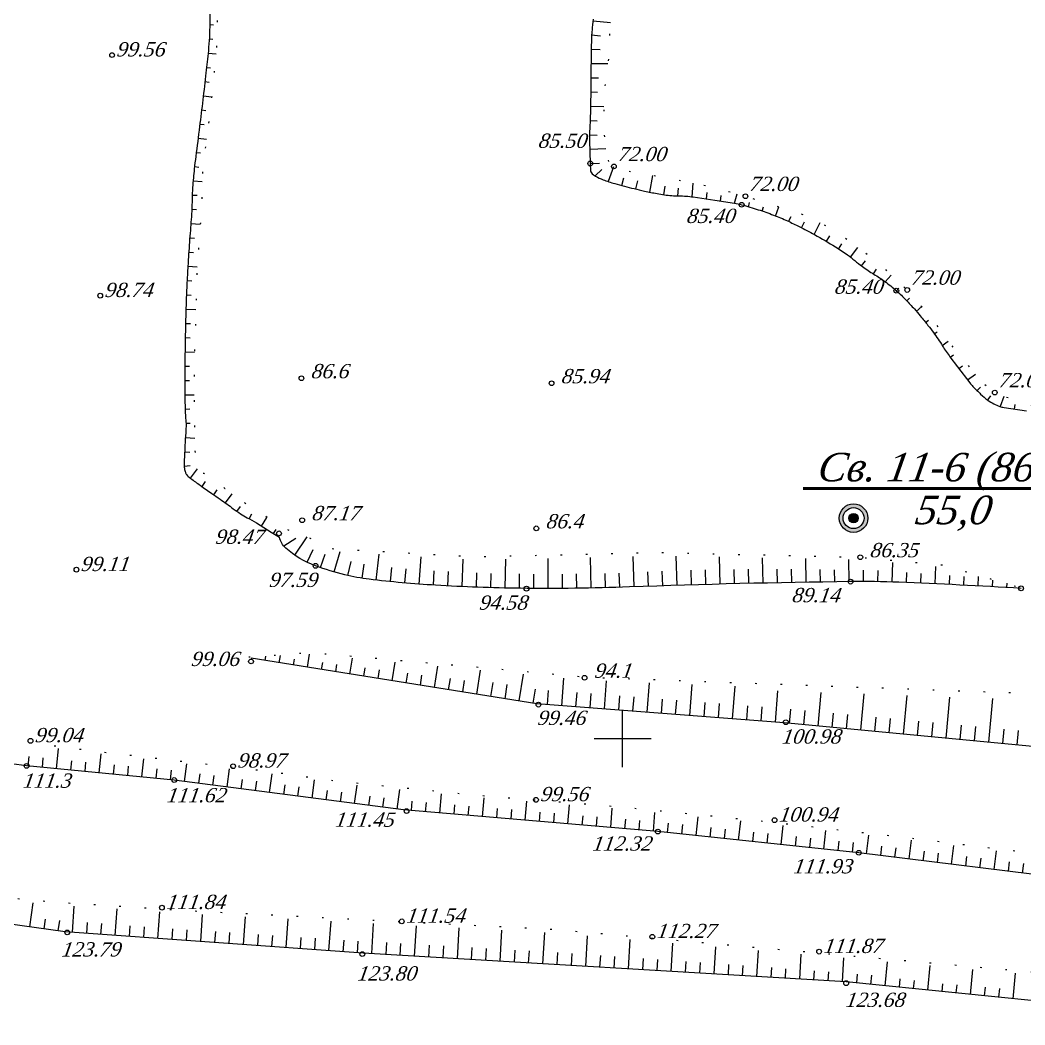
# Model space of a CAD drawing. Header units: millimetres. Extents: x 1400 to 4853, y -623 to 1865.
# Drawn here: x 2802.4 to 2865.7, y 1475.3 to 1538.6 of the extents above; entities that cross this region are included whole.
import ezdxf

# ---------------------------------------------------------------- set-up
doc = ezdxf.new("R2010")
doc.units = ezdxf.units.MM
doc.linetypes.add('ADOT1', pattern=[1.6, 0.1, -1.5])
for name, color, linetype in [('01_Горизонт_72', 7, 'Continuous'), ('01_Горизонт_86', 7, 'Continuous'), ('02_Горизонт_100', 7, 'Continuous'), ('02_Горизонт_112', 7, 'Continuous'), ('кресты', 7, 'Continuous'), ('Скважины', 7, 'Continuous'), ('Скважины_2011', 7, 'Continuous')]:
    doc.layers.add(name, color=color, linetype=linetype)
doc.styles.add('universw', font='timesi.ttf', dxfattribs={"oblique": 10})

# ---------------------------------------------------------------- blocks, each defined once
blk = doc.blocks.new('Свкажины')
at = {"layer": 'Скважины', "linetype": 'Continuous'}
h = blk.add_hatch(color=5, dxfattribs=at)
h.paths.add_polyline_path([(-3, 0, 1), (3, 0, 1)])
h.paths.add_polyline_path([(2.2, 0, -1), (-2.2, 0, -1)], flags=16)
at = {"layer": 'Скважины', "linetype": 'Continuous', "lineweight": 50}
h = blk.add_hatch(color=2, dxfattribs=at)
edge = h.paths.add_edge_path()
edge.add_arc((0, 0), 1, 0, 360)
at = {"layer": 'Скважины', "color": 0, "linetype": 'Continuous'}
for radius in [3, 2.2, 1]:
    blk.add_circle((0, 0), radius, dxfattribs=at)

msp = doc.modelspace()

# ---------------------------------------------------------------- linework, layer by layer
at = {"layer": '01_Горизонт_72', "linetype": 'Continuous'}
for p, q in [((2838.5031, 1538.5473), (2839.5971, 1538.4266)), ((2838.3668, 1535.8531), (2839.4243, 1535.8426)), ((2838.3374, 1533.1533), (2839.1794, 1533.1303)), ((2838.2933, 1530.4544), (2839.2912, 1530.4828)), ((2839.4592, 1528.4365), (2839.8117, 1529.3621)), ((2842.0666, 1527.7485), (2842.2644, 1528.7968)), ((2844.7453, 1527.4424), (2844.8103, 1528.3134)), ((2847.4149, 1527.0399), (2847.5745, 1527.6305)), ((2849.9843, 1526.222), (2850.2105, 1526.8093)), ((2852.4258, 1525.0762), (2852.8077, 1525.8278)), ((2854.7149, 1523.6471), (2855.1916, 1524.2563)), ((2856.9159, 1522.0866), (2857.2881, 1522.5118)), ((2858.8662, 1520.2261), (2859.2072, 1520.5316)), ((2860.5007, 1518.0801), (2860.8843, 1518.3437)), ((2862.1021, 1515.9072), (2862.5899, 1516.2785)), ((2864.1792, 1514.2492), (2864.4044, 1514.8876))]:
    msp.add_line(p, q, dxfattribs=at)
at = {"layer": '01_Горизонт_72', "color": 250, "linetype": 'Continuous'}
for p, q in [((2838.4043, 1537.6528), (2838.9634, 1537.5911)), ((2838.3853, 1536.753), (2838.9371, 1536.7413)), ((2838.3578, 1534.9532), (2838.8321, 1534.9485)), ((2838.3488, 1534.0532), (2838.7758, 1534.049)), ((2838.3128, 1532.2537), (2838.7506, 1532.2417)), ((2838.2882, 1531.354), (2838.7462, 1531.3415)), ((2838.3189, 1529.5547), (2838.9031, 1529.5713)), ((2838.6284, 1528.772), (2839.0591, 1529.1756)), ((2840.3168, 1528.1686), (2840.4341, 1528.6345)), ((2841.1896, 1527.9489), (2841.3147, 1528.4459)), ((2842.951, 1527.5816), (2843.0504, 1528.1082)), ((2843.8478, 1527.5094), (2843.8842, 1527.9975)), ((2845.6356, 1527.3118), (2845.6979, 1527.7207)), ((2846.5254, 1527.1764), (2846.5802, 1527.5366)), ((2848.2838, 1526.8051), (2848.3607, 1527.0899)), ((2849.1445, 1526.5455), (2849.248, 1526.8143)), ((2850.8212, 1525.8917), (2850.9806, 1526.2055)), ((2851.6235, 1525.484), (2851.818, 1525.8667)), ((2853.1944, 1524.6082), (2853.4249, 1524.9845)), ((2853.9619, 1524.1381), (2854.1771, 1524.4894)), ((2855.4237, 1523.0925), (2855.671, 1523.4086)), ((2856.1694, 1522.589), (2856.3673, 1522.886)), ((2857.5931, 1521.4938), (2857.7705, 1521.6965)), ((2858.2656, 1520.8963), (2858.4405, 1521.0531)), ((2859.4404, 1519.5336), (2859.6291, 1519.6814)), ((2859.991, 1518.8219), (2860.174, 1518.9477)), ((2861.0117, 1517.3393), (2861.2186, 1517.4968)), ((2861.5569, 1516.6232), (2861.7806, 1516.7936)), ((2862.7034, 1515.2391), (2862.9184, 1515.4447)), ((2863.3915, 1514.6636), (2863.5734, 1514.9102)), ((2865.0582, 1514.0703), (2865.1017, 1514.3532))]:
    msp.add_line(p, q, dxfattribs=at)
at = {"layer": '01_Горизонт_72', "color": 0, "linetype": 'ADOT1', "flags": 128}
msp.add_lwpolyline([(2855.3372, 1634.4462), (2853.7559, 1632.3065), (2851.9202, 1630.3409), (2850.6206, 1628.6883), (2849.5336, 1627.1767), (2848.4172, 1626.1281), (2847.1809, 1624.967), (2846.0729, 1623.9264), (2845.3636, 1623.0496), (2845.095, 1622.3594), (2844.9176, 1620.5396), (2844.8103, 1617.913), (2844.6779, 1613.4486), (2844.5658, 1609.8504), (2844.4949, 1607.8231), (2844.3114, 1606.1497), (2844.1548, 1604.7215), (2844.1577, 1602.5232), (2843.9993, 1600.0484), (2843.7782, 1596.4095), (2843.6523, 1594.3368), (2843.3703, 1589.3377), (2843.3277, 1587.8811), (2843.2773, 1586.1542), (2843.2687, 1585.1734), (2843.1291, 1584.0366), (2842.9914, 1581.8459), (2842.8013, 1580.0228), (2842.5627, 1577.8692), (2842.226, 1575.9102), (2842.1255, 1574.8991), (2841.9633, 1572.7313), (2841.7237, 1569.4003), (2841.6042, 1566.869), (2841.5577, 1565.8849), (2841.3413, 1563.1451), (2841.0968, 1559.3457), (2840.9164, 1555.0686), (2840.742, 1551.3151), (2840.2258, 1544.2709), (2839.7315, 1539.9038), (2839.5283, 1537.6703), (2839.4644, 1536.1479), (2839.3148, 1535.0081), (2839.2064, 1534.1815), (2839.1791, 1533.1182), (2839.1971, 1531.3987), (2839.3212, 1530.1908), (2839.5026, 1529.5322), (2840.1616, 1529.1695), (2842.8389, 1528.695), (2845.9296, 1528.0968), (2848.1217, 1527.4754), (2850.4626, 1526.7289), (2852.0799, 1526.2287), (2853.7601, 1525.3032), (2856.2173, 1523.5061), (2858.2963, 1521.5756), (2859.8081, 1519.8429), (2860.8113, 1518.4366), (2861.5495, 1517.4963), (2863.1122, 1515.6672), (2863.8152, 1515.1093), (2864.658, 1514.7922), (2866.1408, 1514.3169), (2867.3137, 1513.9839), (2869.5365, 1513.4401), (2871.7666, 1513.0316), (2873.7449, 1512.7003), (2875.4615, 1512.3159), (2877.1421, 1512.0268), (2878.6047, 1511.9334), (2879.9364, 1511.965), (2881.0167, 1512.3042), (2883.0385, 1513.2203), (2886.3709, 1514.9307), (2887.0431, 1515.1744), (2887.7347, 1515.2427), (2888.612, 1515.1501), (2889.4795, 1515.0083), (2892.5479, 1514.3888), (2894.322, 1514.1292), (2895.3654, 1514.0972), (2897.6709, 1515.685), (2900.6893, 1517.9633), (2902.1587, 1519.251), (2902.9389, 1519.9349), (2903.5103, 1520.2816), (2903.9857, 1520.2924), (2904.4233, 1520.179), (2904.6502, 1519.6877), (2904.9041, 1518.6781), (2905.389, 1517.0965), (2905.5165, 1516.7054)], dxfattribs=at)
at = {"layer": '01_Горизонт_72', "linetype": 'Continuous', "flags": 128}
msp.add_lwpolyline([(2838.5134, 1538.6411, 0.0043357), (2838.4303, 1537.9435, 0.010408), (2838.4043, 1537.652, 0.0118094), (2838.3921, 1537.3803, 0.0021523), (2838.3671, 1535.8881, 0.0013258), (2838.3536, 1534.5091, -0.001501), (2838.3412, 1533.291, -0.0106058), (2838.2886, 1531.7602, 0.0210098), (2838.2781, 1530.9868), (2838.3191, 1529.5456), (2838.3321, 1529.0882, 0.1831227), (2838.3883, 1528.9519, 0.0771811), (2838.6565, 1528.7421, 0.0365154), (2839.1247, 1528.5235, 0.0242963), (2839.8624, 1528.283, 0.0049934), (2841.0794, 1527.9636, 0.0092223), (2841.7431, 1527.8095, 0.005809), (2842.5338, 1527.6508, 0.0099589), (2842.9978, 1527.5728, 0.0366728), (2843.9168, 1527.5052, -0.0377737), (2844.8089, 1527.4377), (2846.1696, 1527.2306), (2847.4063, 1527.0423, -0.0282281), (2847.8617, 1526.9464, -0.0120215), (2848.9088, 1526.6362, -0.0138965), (2849.8706, 1526.2962, -0.0147665), (2850.756, 1525.9248, -0.0108721), (2851.4903, 1525.5715, -0.008147), (2852.4515, 1525.0632, -0.0117047), (2853.7753, 1524.2944, -0.0194873), (2854.5402, 1523.7838, -0.0172573), (2854.9844, 1523.4377, 0.0153907), (2855.4809, 1523.0477, 0.0238876), (2856.1942, 1522.573, -0.0244064), (2856.8919, 1522.1076, -0.0205019), (2857.6078, 1521.5311, -0.0219278), (2858.229, 1520.9372, -0.0083422), (2858.7441, 1520.3813, -0.0109644), (2859.1194, 1519.9436, -0.0056569), (2859.6024, 1519.3408, -0.0077246), (2859.9442, 1518.89, -0.0175817), (2860.5221, 1518.0419, 0.0219383), (2860.9912, 1517.3663), (2861.4712, 1516.7358), (2862.2495, 1515.7135, 0.0281616), (2862.4337, 1515.4979, 0.0115166), (2862.9241, 1515.0085, 0.0314377), (2863.3761, 1514.6289, 0.0427808), (2863.7462, 1514.4019, 0.0313969), (2864.1281, 1514.2396, 0.0466915), (2864.3992, 1514.1716), (2865.8218, 1513.9529)], format="xyb", dxfattribs=at)
at = {"layer": '01_Горизонт_72', "color": 7, "linetype": 'Continuous'}
for centre in [(2839.8117, 1529.3621), (2848.0993, 1527.4818), (2847.8617, 1526.9464), (2857.6078, 1521.5311), (2858.2963, 1521.5756), (2863.8152, 1515.1093)]:
    msp.add_circle(centre, 0.15, dxfattribs=at)
at = {"layer": '01_Горизонт_86', "color": 250, "linetype": 'Continuous'}
for p, q in [((2814.3359, 1538.2969), (2814.571, 1538.2953)), ((2814.3076, 1537.3974), (2814.5403, 1537.3843)), ((2814.1413, 1535.6053), (2814.3917, 1535.5775)), ((2814.0384, 1534.7112), (2814.2939, 1534.6814)), ((2813.8261, 1532.9238), (2814.0943, 1532.8914)), ((2813.7173, 1532.0304), (2813.9816, 1531.998)), ((2813.4923, 1530.2445), (2813.7524, 1530.2108)), ((2813.3804, 1529.3515), (2813.6454, 1529.3206)), ((2813.2371, 1527.5577), (2813.542, 1527.5474)), ((2813.2071, 1526.6582), (2813.5047, 1526.6424)), ((2813.0795, 1524.8628), (2813.378, 1524.8397)), ((2813.0152, 1523.9651), (2813.3113, 1523.9457)), ((2812.9094, 1522.1682), (2813.2052, 1522.1528)), ((2812.8679, 1521.2692), (2813.1774, 1521.2569)), ((2812.8139, 1519.47), (2813.1263, 1519.4626)), ((2812.795, 1518.5702), (2813.0995, 1518.5647)), ((2812.7715, 1516.7704), (2813.0678, 1516.7678)), ((2812.7665, 1515.8704), (2813.0614, 1515.8703)), ((2812.7853, 1514.0705), (2813.0782, 1514.0766)), ((2812.8434, 1513.1728), (2813.1135, 1513.1853)), ((2812.755, 1511.3755), (2813.0824, 1511.3597)), ((2812.7301, 1510.4762), (2813.0978, 1510.5037)), ((2813.8544, 1509.1838), (2814.0728, 1509.4958)), ((2814.5927, 1508.6691), (2814.8049, 1508.9735)), ((2816.0559, 1507.6209), (2816.2673, 1507.9206)), ((2816.8262, 1507.1579), (2816.9842, 1507.46)), ((2818.3627, 1506.2211), (2818.5184, 1506.47))]:
    msp.add_line(p, q, dxfattribs=at)
at = {"layer": '01_Горизонт_86', "linetype": 'Continuous'}
for p, q in [((2814.2354, 1536.5004), (2814.7398, 1536.4503)), ((2813.9331, 1533.8174), (2814.461, 1533.7547)), ((2813.6063, 1531.1373), (2814.1292, 1531.0714)), ((2813.2913, 1528.456), (2813.86, 1528.4102)), ((2813.1492, 1525.7601), (2813.7453, 1525.7172)), ((2812.96, 1523.0668), (2813.5444, 1523.0324)), ((2812.8377, 1520.3697), (2813.4676, 1520.3514)), ((2812.7812, 1517.6703), (2813.3783, 1517.6628)), ((2812.7712, 1514.9704), (2813.3583, 1514.9767)), ((2812.8048, 1512.2741), (2813.3973, 1512.2352)), ((2813.1255, 1509.7115), (2813.575, 1510.2977)), ((2815.3283, 1508.1506), (2815.7498, 1508.7373)), ((2817.5996, 1506.6981), (2817.9312, 1507.2286))]:
    msp.add_line(p, q, dxfattribs=at)
at = {"layer": '01_Горизонт_86', "color": 0, "linetype": 'Continuous'}
for p, q in [((2819.0014, 1505.4416), (2819.7722, 1505.9421)), ((2819.6949, 1504.8653), (2820.4814, 1506.0075)), ((2820.4763, 1504.4129), (2820.8651, 1505.2246)), ((2821.3165, 1504.0814), (2821.6082, 1504.9328)), ((2822.1781, 1503.8087), (2822.5537, 1505.1005)), ((2824.835, 1503.29), (2825.0199, 1504.9248)), ((2827.5345, 1503.0374), (2827.6627, 1504.7661)), ((2835.6624, 1502.7649), (2835.6627, 1504.6603)), ((2838.3737, 1502.7905), (2838.3368, 1504.7216)), ((2841.0839, 1502.868), (2841.0154, 1504.7881)), ((2843.7939, 1502.9584), (2843.7366, 1504.8044)), ((2846.5042, 1503.0361), (2846.4589, 1504.7528)), ((2849.2148, 1503.1013), (2849.1801, 1504.7)), ((2851.9257, 1503.1538), (2851.9003, 1504.6459)), ((2823.0517, 1503.5775), (2823.2569, 1504.4538)), ((2823.9385, 1503.4042), (2824.0783, 1504.2932)), ((2825.7337, 1503.1943), (2825.8234, 1504.0898)), ((2826.6336, 1503.11), (2826.7117, 1504.0066)), ((2830.2413, 1502.8812), (2830.3189, 1504.6163)), ((2832.9512, 1502.7921), (2832.9892, 1504.6044)), ((2854.6368, 1503.1936), (2854.6195, 1504.5906)), ((2857.3479, 1503.1682), (2857.3876, 1504.3968)), ((2860.057, 1503.0561), (2860.107, 1504.158)), ((2828.4362, 1502.9763), (2828.4913, 1503.8746)), ((2829.3386, 1502.9251), (2829.3859, 1503.8239)), ((2831.1443, 1502.8444), (2831.1774, 1503.7438)), ((2832.0477, 1502.8147), (2832.0737, 1503.7143)), ((2833.8549, 1502.7767), (2833.8666, 1503.6767)), ((2834.7586, 1502.7679), (2834.7645, 1503.6679)), ((2836.5662, 1502.7676), (2836.5606, 1503.6676)), ((2837.47, 1502.7762), (2837.4586, 1503.6761)), ((2839.2772, 1502.8107), (2839.2543, 1503.7104)), ((2840.1807, 1502.8366), (2840.152, 1503.7362)), ((2841.9872, 1502.8995), (2841.956, 1503.8122)), ((2842.8905, 1502.9296), (2842.8606, 1503.8486)), ((2844.6972, 1502.9857), (2844.6701, 1503.908)), ((2845.6007, 1503.0116), (2845.575, 1503.931)), ((2847.4077, 1503.0593), (2847.3852, 1503.9633)), ((2848.3112, 1503.081), (2848.2905, 1503.9727)), ((2850.1184, 1503.1202), (2850.1011, 1503.978)), ((2851.022, 1503.1377), (2851.0065, 1503.9739)), ((2852.8294, 1503.1684), (2852.8173, 1503.9521)), ((2853.7331, 1503.1817), (2853.7226, 1503.9345)), ((2855.5406, 1503.199), (2855.5418, 1503.9155)), ((2856.4444, 1503.1905), (2856.4563, 1503.892)), ((2858.251, 1503.1338), (2858.2769, 1503.7696)), ((2859.154, 1503.096), (2859.1806, 1503.7135)), ((2860.9598, 1503.0141), (2860.9872, 1503.588)), ((2861.8625, 1502.9699), (2861.89, 1503.5185)), ((2862.7651, 1502.9235), (2862.7966, 1503.5226)), ((2863.6676, 1502.875), (2863.6901, 1503.2834)), ((2864.57, 1502.8244), (2864.5855, 1503.094)), ((2817.8317, 1498.2195), (2817.8755, 1498.4947)), ((2818.721, 1498.078), (2818.7945, 1498.5406)), ((2819.6102, 1497.9366), (2819.6702, 1498.3136)), ((2820.4994, 1497.7951), (2820.6326, 1498.6323)), ((2823.1671, 1497.3708), (2823.3278, 1498.3814)), ((2821.3886, 1497.6537), (2821.4581, 1498.0902)), ((2822.2778, 1497.5122), (2822.352, 1497.9785)), ((2824.0563, 1497.2293), (2824.1399, 1497.755)), ((2825.8347, 1496.9464), (2826.0229, 1498.1289)), ((2828.5024, 1496.522), (2828.7179, 1497.8765)), ((2824.9455, 1497.0879), (2825.0339, 1497.6433)), ((2826.724, 1496.8049), (2826.8218, 1497.4198)), ((2827.6132, 1496.6635), (2827.7157, 1497.3081)), ((2829.3916, 1496.3806), (2829.5036, 1497.0847)), ((2831.1701, 1496.0977), (2831.4129, 1497.624)), ((2833.8377, 1495.6733), (2834.1056, 1497.3571)), ((2836.5203, 1495.3752), (2836.6542, 1497.1142)), ((2830.2809, 1496.2391), (2830.3976, 1496.9729)), ((2832.0593, 1495.9562), (2832.2007, 1496.845)), ((2832.9485, 1495.8148), (2833.0899, 1496.7036)), ((2834.727, 1495.5319), (2834.8684, 1496.4207)), ((2839.2135, 1495.1677), (2839.3495, 1496.9329)), ((2841.9068, 1494.9603), (2842.0503, 1496.8233)), ((2844.6, 1494.7528), (2844.751, 1496.7136)), ((2847.2932, 1494.5454), (2847.4518, 1496.604)), ((2835.6225, 1495.4443), (2835.6917, 1496.3417)), ((2837.418, 1495.306), (2837.4872, 1496.2034)), ((2838.3158, 1495.2369), (2838.3849, 1496.1342)), ((2840.1113, 1495.0986), (2840.1804, 1495.9959)), ((2841.009, 1495.0294), (2841.0781, 1495.9268)), ((2842.8045, 1494.8911), (2842.8736, 1495.7885)), ((2849.9865, 1494.3379), (2850.1388, 1496.3152)), ((2852.6765, 1494.0932), (2852.8772, 1496.2155)), ((2855.3657, 1493.8389), (2855.5811, 1496.1167)), ((2858.0549, 1493.5845), (2858.2851, 1496.0178)), ((2860.7441, 1493.3302), (2860.989, 1495.919)), ((2863.4333, 1493.0758), (2863.6929, 1495.8201)), ((2843.7022, 1494.822), (2843.7714, 1495.7193)), ((2845.4977, 1494.6837), (2845.5669, 1495.581)), ((2846.3955, 1494.6145), (2846.4646, 1495.5119)), ((2848.191, 1494.4762), (2848.2601, 1495.3736)), ((2849.0887, 1494.4071), (2849.1578, 1495.3044)), ((2850.8837, 1494.2628), (2850.9684, 1495.1588)), ((2851.7801, 1494.178), (2851.8648, 1495.074)), ((2853.5729, 1494.0085), (2853.6576, 1494.9045)), ((2854.4693, 1493.9237), (2854.554, 1494.8197)), ((2856.2621, 1493.7541), (2856.3469, 1494.6501)), ((2857.1585, 1493.6693), (2857.2433, 1494.5653)), ((2858.9513, 1493.4997), (2859.0361, 1494.3958)), ((2859.8477, 1493.415), (2859.9325, 1494.311)), ((2861.6405, 1493.2454), (2861.7253, 1494.1414)), ((2862.5369, 1493.1606), (2862.6217, 1494.0566)), ((2864.3297, 1492.991), (2864.4145, 1493.887)), ((2865.2261, 1492.9063), (2865.3109, 1493.8023))]:
    msp.add_line(p, q, dxfattribs=at)
at = {"layer": '01_Горизонт_86', "color": 0, "linetype": 'ADOT1', "flags": 128}
msp.add_lwpolyline([(2823.0195, 1569.431, -0.0405418), (2822.4762, 1568.3093, -0.0779418), (2822.0629, 1567.8061, -0.000526), (2821.2563, 1567.0892, 0.0008531), (2820.7593, 1566.6468, 0.0001806), (2819.0345, 1565.1055, 0.0004683), (2818.3703, 1564.5103, 0.0138322), (2817.9324, 1564.0948, 0.007218), (2817.1276, 1563.264, 0.0310117), (2816.6814, 1562.7267, 0.0707414), (2816.5368, 1562.4555, 0.0406738), (2816.4569, 1562.1638, 0.019114), (2816.3623, 1561.5281, 0.00819), (2816.1807, 1559.5841, -0.0071135), (2815.9765, 1557.3456, -0.0065241), (2815.7999, 1555.8596, 0.012431), (2815.7165, 1555.0786, 0.0389873), (2815.7131, 1554.1498, -0.0325283), (2815.7234, 1553.037, -0.0013715), (2815.6647, 1552.0352, -0.0017401), (2815.6135, 1551.2459, -0.0013555), (2815.4529, 1548.9852, -0.0086088), (2815.4205, 1548.6297), (2815.2377, 1546.9454), (2815.1404, 1546.0489, 0.0229906), (2815.105, 1545.4786, -0.0116356), (2815.0605, 1544.3508, -0.0003813), (2814.9801, 1543.0847, 0.0003793), (2814.8992, 1541.8121, 0.0003091), (2814.8533, 1541.0727, 0.0005145), (2814.8264, 1540.6286, 0.0244087), (2814.8173, 1539.7699, -0.0185433), (2814.8186, 1538.64), (2814.7805, 1537.5811), (2814.7403, 1536.4625, -0.0208875), (2814.7309, 1536.3408, 0.0035129), (2814.6495, 1535.6201, 0.002625), (2814.4407, 1533.5431, -0.0087135), (2814.3702, 1532.9182), (2814.0973, 1530.8276), (2813.9959, 1530.0503, 0.0085559), (2813.9133, 1529.3202, 0.0105691), (2813.8691, 1528.727, 0.0177414), (2813.861, 1528.2725, -0.0146319), (2813.8546, 1527.7215, -0.0037921), (2813.7963, 1526.5198, -0.004609), (2813.7318, 1525.532, -0.0015357), (2813.6659, 1524.6837, 0.0017328), (2813.6078, 1523.9319, 0.0013066), (2813.5533, 1523.1663, 0.0025781), (2813.5287, 1522.7781, 0.0120383), (2813.4934, 1521.7417, -0.0062025), (2813.4484, 1519.7298, -0.0014689), (2813.4091, 1518.6876, 0.0029224), (2813.3908, 1518.1637, 0.0028242), (2813.3745, 1517.4651, 0.0020084), (2813.3611, 1516.4825, 0.001511), (2813.3544, 1515.4701, 0.0044485), (2813.3562, 1515.1263), (2813.3943, 1512.4414), (2813.4128, 1511.1409, 0.0141314), (2813.4225, 1510.9131, 0.0109722), (2813.4497, 1510.6207, 0.0799719), (2813.5137, 1510.3928, 0.1084915), (2813.6199, 1510.2532, 0.045339), (2813.8945, 1510.0595, -0.0261451), (2814.3826, 1509.7427, -0.0031635), (2815.361, 1509.0228, 0.0054085), (2815.9352, 1508.6043, 0.0041621), (2817.0379, 1507.8323, 0.0145601), (2817.3613, 1507.6236), (2818.6479, 1506.845), (2819.4125, 1506.3824, 0.0532499), (2819.8483, 1506.1784, 0.0314528), (2820.6321, 1505.9628)], format="xyb", dxfattribs=at)
at = {"layer": '01_Горизонт_86', "linetype": 'Continuous', "flags": 128}
msp.add_lwpolyline([(2814.4232, 1540.6596, 0.0179144), (2814.3363, 1538.3785, -0.0236969), (2814.2506, 1536.6546, -0.0045115), (2814.1022, 1535.2603, -0.0018542), (2813.6979, 1531.8728, -0.0018025), (2813.4602, 1529.9972, 0.0042267), (2813.3626, 1529.1969, 0.0063702), (2813.3067, 1528.64, 0.0057772), (2813.26, 1528.0247, 0.0114017), (2813.231, 1527.3232, -0.0101994), (2813.2004, 1526.5389, -0.0054941), (2813.1032, 1525.1601, 0.0049984), (2812.9948, 1523.6447, 0.0012289), (2812.9292, 1522.532, 0.0020381), (2812.894, 1521.8608, 0.0044085), (2812.8458, 1520.6413, 0.0028284), (2812.7982, 1518.7396, 0.0016394), (2812.7817, 1517.7158, 0.0013106), (2812.7687, 1516.435, 0.0037518), (2812.7686, 1515.2542, 0.0035199), (2812.7869, 1513.9957, 0.0221531), (2812.829, 1513.356, -0.0351206), (2812.8452, 1512.9517, -0.010682), (2812.8258, 1512.5762, 0.0049946), (2812.7751, 1511.7737, 0.0020333), (2812.7439, 1511.1365, 0.0028405), (2812.726, 1510.6803, 0.0369371), (2812.7372, 1510.402, 0.0389993), (2812.7875, 1510.1429, 0.0585273), (2812.8566, 1509.9735, 0.0806358), (2812.9388, 1509.8687, 0.0246355), (2813.142, 1509.6989, 0.0088214), (2813.7397, 1509.2642, 0.0009576), (2814.4701, 1508.7544, -0.001331), (2814.9953, 1508.3873, -0.006385), (2815.8222, 1507.79, 0.0116303), (2816.2796, 1507.4669, 0.0326006), (2816.7038, 1507.2203, -0.0243095), (2817.2779, 1506.8991), (2818.2147, 1506.3136), (2818.7321, 1505.9902)], format="xyb", dxfattribs=at)
at = {"layer": '01_Горизонт_86', "color": 0, "linetype": 'ADOT1', "flags": 128}
for points in [[(2816.7969, 1498.4469), (2820.6582, 1498.7261), (2831.8102, 1497.7616), (2838.073, 1497.1762), (2870.3377, 1495.9968), (2887.8881, 1496.3221), (2898.3369, 1497.4245), (2903.0097, 1499.1106), (2911.6068, 1502.6263), (2916.7339, 1504.8312), (2929.6738, 1510.0345), (2944.9901, 1515.3522), (2952.4915, 1517.4266), (2957.8338, 1518.5767), (2961.9715, 1519.1598)], [(2820.6321, 1505.9628), (2821.8652, 1505.2851), (2831.1751, 1504.7614), (2842.5305, 1505.0386), (2855.2766, 1504.7299), (2860.5789, 1504.237), (2865.5421, 1502.7893)]]:
    msp.add_lwpolyline(points, dxfattribs=at)
at = {"layer": '01_Горизонт_86', "color": 0, "linetype": 'Continuous', "flags": 128}
msp.add_lwpolyline([(2961.8413, 1519.153), (2948.9739, 1514.3192), (2929.9506, 1507.3212), (2922.6207, 1504.5351), (2916.4126, 1502.3443), (2904.1912, 1495.9629), (2894.3413, 1492.8749), (2885.7496, 1491.9108), (2867.5352, 1492.6879), (2850.5411, 1494.2952), (2834.9531, 1495.4959), (2816.9425, 1498.3609)], dxfattribs=at)
at = {"layer": '01_Горизонт_86', "color": 0, "linetype": 'Continuous'}
msp.add_lwpolyline([(2865.4723, 1502.7717, 0.0050652), (2857.7588, 1503.1535, 0.0128873), (2854.7233, 1503.1947, 0.0059966), (2840.7834, 1502.8571, -0.0121828), (2833.9196, 1502.7759, -0.0117044), (2828.5682, 1502.9683, -0.0149245), (2824.3849, 1503.3424, -0.0317467), (2822.8622, 1503.6234, -0.0253222), (2821.0063, 1504.1907, -0.0950113), (2819.1348, 1505.3041, -0.1582449), (2818.7321, 1505.9902, -0.0135621)], format="xyb", dxfattribs=at)
at = {"layer": '01_Горизонт_86', "color": 7, "linetype": 'Continuous'}
for centre in [(2838.3191, 1529.5456), (2820.1183, 1516.0107), (2835.8833, 1515.6957), (2820.1633, 1507.0647), (2834.9203, 1506.5517), (2818.7023, 1506.2367), (2855.3383, 1504.7307), (2821.0063, 1504.1907), (2834.3023, 1502.7507), (2854.7233, 1503.1947), (2865.4723, 1502.7717), (2816.9413, 1498.1667), (2837.9623, 1497.1347), (2835.0553, 1495.4427), (2850.6463, 1494.3357)]:
    msp.add_circle(centre, 0.15, dxfattribs=at)
at = {"layer": '02_Горизонт_100', "color": 0, "linetype": 'Continuous'}
for p, q in [((2817.8317, 1498.2195), (2817.8755, 1498.4947)), ((2818.721, 1498.078), (2818.7945, 1498.5406)), ((2819.6102, 1497.9366), (2819.6702, 1498.3136)), ((2820.4994, 1497.7951), (2820.6326, 1498.6323)), ((2823.1671, 1497.3708), (2823.3278, 1498.3814)), ((2821.3886, 1497.6537), (2821.4581, 1498.0902)), ((2822.2778, 1497.5122), (2822.352, 1497.9785)), ((2824.0563, 1497.2293), (2824.1399, 1497.755)), ((2825.8347, 1496.9464), (2826.0229, 1498.1289)), ((2828.5024, 1496.522), (2828.7179, 1497.8765)), ((2824.9455, 1497.0879), (2825.0339, 1497.6433)), ((2826.724, 1496.8049), (2826.8218, 1497.4198)), ((2827.6132, 1496.6635), (2827.7157, 1497.3081)), ((2829.3916, 1496.3806), (2829.5036, 1497.0847)), ((2831.1701, 1496.0977), (2831.4129, 1497.624)), ((2833.8377, 1495.6733), (2834.1056, 1497.3571)), ((2836.5203, 1495.3752), (2836.6542, 1497.1142)), ((2830.2809, 1496.2391), (2830.3976, 1496.9729)), ((2832.0593, 1495.9562), (2832.2007, 1496.845)), ((2832.9485, 1495.8148), (2833.0899, 1496.7036)), ((2834.727, 1495.5319), (2834.8684, 1496.4207)), ((2839.2135, 1495.1677), (2839.3495, 1496.9329)), ((2841.9068, 1494.9603), (2842.0503, 1496.8233)), ((2844.6, 1494.7528), (2844.751, 1496.7136)), ((2847.2932, 1494.5454), (2847.4518, 1496.604)), ((2835.6225, 1495.4443), (2835.6917, 1496.3417)), ((2837.418, 1495.306), (2837.4872, 1496.2034)), ((2838.3158, 1495.2369), (2838.3849, 1496.1342)), ((2840.1113, 1495.0986), (2840.1804, 1495.9959)), ((2841.009, 1495.0294), (2841.0781, 1495.9268)), ((2842.8045, 1494.8911), (2842.8736, 1495.7885)), ((2849.9865, 1494.3379), (2850.1388, 1496.3152)), ((2852.6765, 1494.0932), (2852.8772, 1496.2155)), ((2855.3657, 1493.8389), (2855.5811, 1496.1167)), ((2858.0549, 1493.5845), (2858.2851, 1496.0178)), ((2860.7441, 1493.3302), (2860.989, 1495.919)), ((2863.4333, 1493.0758), (2863.6929, 1495.8201)), ((2843.7022, 1494.822), (2843.7714, 1495.7193)), ((2845.4977, 1494.6837), (2845.5669, 1495.581)), ((2846.3955, 1494.6145), (2846.4646, 1495.5119)), ((2848.191, 1494.4762), (2848.2601, 1495.3736)), ((2849.0887, 1494.4071), (2849.1578, 1495.3044)), ((2850.8837, 1494.2628), (2850.9684, 1495.1588)), ((2851.7801, 1494.178), (2851.8648, 1495.074)), ((2853.5729, 1494.0085), (2853.6576, 1494.9045)), ((2854.4693, 1493.9237), (2854.554, 1494.8197)), ((2856.2621, 1493.7541), (2856.3469, 1494.6501)), ((2857.1585, 1493.6693), (2857.2433, 1494.5653)), ((2858.9513, 1493.4997), (2859.0361, 1494.3958)), ((2859.8477, 1493.415), (2859.9325, 1494.311)), ((2861.6405, 1493.2454), (2861.7253, 1494.1414)), ((2862.5369, 1493.1606), (2862.6217, 1494.0566)), ((2864.3297, 1492.991), (2864.4145, 1493.887)), ((2865.2261, 1492.9063), (2865.3109, 1493.8023))]:
    msp.add_line(p, q, dxfattribs=at)
at = {"layer": '02_Горизонт_100', "linetype": 'Continuous'}
for p, q in [((2804.6901, 1491.3979), (2804.8118, 1492.6725)), ((2802.8972, 1491.569), (2802.9542, 1492.1663)), ((2803.7937, 1491.4835), (2803.8507, 1492.0807)), ((2807.3794, 1491.1412), (2807.4934, 1492.3352)), ((2810.0687, 1490.8845), (2810.178, 1492.0291)), ((2805.5865, 1491.3123), (2805.6435, 1491.9096)), ((2806.483, 1491.2268), (2806.54, 1491.824)), ((2808.2758, 1491.0556), (2808.3328, 1491.6529)), ((2809.1723, 1490.9701), (2809.2293, 1491.5673)), ((2810.9651, 1490.7989), (2811.0221, 1491.3962)), ((2812.7554, 1490.6049), (2812.9007, 1491.7163)), ((2815.4342, 1490.2548), (2815.5839, 1491.4008)), ((2811.8616, 1490.7134), (2811.9186, 1491.3106)), ((2813.6483, 1490.4882), (2813.7261, 1491.0832)), ((2814.5412, 1490.3715), (2814.619, 1490.9665)), ((2816.3271, 1490.1381), (2816.4048, 1490.7331)), ((2818.1129, 1489.9047), (2818.2663, 1491.0786)), ((2817.22, 1490.0214), (2817.2977, 1490.6164)), ((2819.0058, 1489.788), (2819.0836, 1490.383)), ((2819.8987, 1489.6713), (2819.9765, 1490.2663)), ((2820.7916, 1489.5546), (2820.9411, 1490.6983)), ((2823.4704, 1489.2045), (2823.6232, 1490.3733)), ((2826.1491, 1488.8544), (2826.3109, 1490.0922)), ((2821.6846, 1489.4379), (2821.7623, 1490.0329)), ((2822.5775, 1489.3212), (2822.6552, 1489.9162)), ((2824.3633, 1489.0878), (2824.4411, 1489.6828)), ((2825.2562, 1488.9711), (2825.334, 1489.5661)), ((2828.8391, 1488.6081), (2828.9426, 1489.8273)), ((2831.5309, 1488.3796), (2831.6318, 1489.5685)), ((2827.0445, 1488.7605), (2827.0953, 1489.3583)), ((2827.9418, 1488.6843), (2827.9925, 1489.2821)), ((2829.7363, 1488.5319), (2829.7871, 1489.1298)), ((2830.6336, 1488.4558), (2830.6844, 1489.0536)), ((2832.4282, 1488.3034), (2832.4789, 1488.9013)), ((2833.3255, 1488.2273), (2833.3762, 1488.8251)), ((2834.2228, 1488.1511), (2834.3244, 1489.3489)), ((2836.9146, 1487.9226), (2837.017, 1489.1293)), ((2839.6064, 1487.694), (2839.7096, 1488.9097)), ((2835.12, 1488.0749), (2835.1708, 1488.6728)), ((2836.0173, 1487.9987), (2836.0681, 1488.5966)), ((2837.8119, 1487.8464), (2837.8626, 1488.4442)), ((2838.7092, 1487.7702), (2838.7599, 1488.3681)), ((2840.5037, 1487.6179), (2840.5545, 1488.2157)), ((2842.2983, 1487.4655), (2842.3988, 1488.65)), ((2844.9855, 1487.188), (2845.111, 1488.379)), ((2841.401, 1487.5417), (2841.4518, 1488.1395)), ((2843.1944, 1487.3768), (2843.2573, 1487.9735)), ((2844.0899, 1487.2824), (2844.1528, 1487.8791)), ((2845.881, 1487.0936), (2845.9439, 1487.6903)), ((2846.7765, 1486.9992), (2846.8395, 1487.5959)), ((2847.6721, 1486.9048), (2847.7991, 1488.1098)), ((2850.3587, 1486.6215), (2850.4852, 1487.8207)), ((2848.5676, 1486.8103), (2848.6305, 1487.407)), ((2849.4632, 1486.7159), (2849.5261, 1487.3126)), ((2851.2543, 1486.5271), (2851.3172, 1487.1238)), ((2852.1498, 1486.4327), (2852.2127, 1487.0294)), ((2853.0454, 1486.3383), (2853.1698, 1487.5182)), ((2855.731, 1486.0462), (2855.8753, 1487.2123)), ((2853.9409, 1486.2439), (2854.0038, 1486.8406)), ((2854.8365, 1486.1494), (2854.8994, 1486.7461)), ((2856.6247, 1485.9355), (2856.6984, 1486.531)), ((2857.5184, 1485.8249), (2857.5921, 1486.4204)), ((2858.412, 1485.7143), (2858.5587, 1486.8987)), ((2861.0931, 1485.3824), (2861.2399, 1486.568)), ((2859.3057, 1485.6036), (2859.3794, 1486.1991)), ((2860.1994, 1485.493), (2860.2731, 1486.0885)), ((2861.9868, 1485.2717), (2862.0605, 1485.8672)), ((2862.8805, 1485.1611), (2862.9542, 1485.7566)), ((2863.7742, 1485.0505), (2863.9211, 1486.2374)), ((2864.6679, 1484.9398), (2864.7416, 1485.5353)), ((2865.5615, 1484.8292), (2865.6353, 1485.4247))]:
    msp.add_line(p, q, dxfattribs=at)
at = {"layer": '02_Горизонт_100', "linetype": 'Continuous', "flags": 128}
msp.add_lwpolyline([(2896.1353, 1485.2847), (2881.6483, 1484.8497), (2869.2253, 1484.3757), (2855.2423, 1486.1067), (2842.5793, 1487.4417), (2826.5408, 1488.8032), (2812.0993, 1490.6907), (2802.7963, 1491.5787), (2794.2586, 1492.7293), (2793.0913, 1493.3337), (2793.2893, 1509.3507), (2795.6443, 1528.4487), (2796.8653, 1545.1497), (2798.8303, 1556.6307), (2802.4513, 1567.0917), (2803.8403, 1582.0917), (2804.8003, 1596.4827), (2805.5263, 1612.6407), (2807.0023, 1623.8247)], dxfattribs=at)
at = {"layer": '02_Горизонт_100', "color": 0, "linetype": 'ADOT1', "flags": 128}
for points in [[(2808.7386, 1623.7452), (2808.293, 1622.5577), (2807.0055, 1612.6618), (2806.3612, 1599.2719), (2804.8778, 1578.9242), (2804.3249, 1572.7851), (2803.8487, 1566.9836), (2803.2036, 1565.0191), (2800.6079, 1557.4987), (2798.329, 1545.0337), (2797.2782, 1534.0392), (2794.6884, 1510.0731), (2794.4432, 1501.0086), (2794.3819, 1494.4551), (2795.9385, 1494.0706), (2802.4902, 1493.1172), (2807.388, 1492.4816), (2818.004, 1491.2491), (2822.1386, 1490.6559), (2831.0968, 1489.7449), (2839.9701, 1489.0246), (2848.9071, 1488.1347), (2857.8653, 1487.1178), (2866.8023, 1486.0161), (2869.336, 1485.7195), (2875.7393, 1485.9737), (2884.5914, 1486.2915), (2896.5876, 1485.329)], [(2816.7969, 1498.4469), (2820.6582, 1498.7261), (2831.8102, 1497.7616), (2838.073, 1497.1762), (2870.3377, 1495.9968), (2887.8881, 1496.3221), (2898.3369, 1497.4245), (2903.0097, 1499.1106), (2911.6068, 1502.6263), (2916.7339, 1504.8312), (2929.6738, 1510.0345), (2944.9901, 1515.3522), (2952.4915, 1517.4266), (2957.8338, 1518.5767), (2961.9715, 1519.1598)]]:
    msp.add_lwpolyline(points, dxfattribs=at)
at = {"layer": '02_Горизонт_100', "color": 0, "linetype": 'Continuous', "flags": 128}
msp.add_lwpolyline([(2961.8413, 1519.153), (2948.9739, 1514.3192), (2929.9506, 1507.3212), (2922.6207, 1504.5351), (2916.4126, 1502.3443), (2904.1912, 1495.9629), (2894.3413, 1492.8749), (2885.7496, 1491.9108), (2867.5352, 1492.6879), (2850.5411, 1494.2952), (2834.9531, 1495.4959), (2816.9425, 1498.3609)], dxfattribs=at)
at = {"layer": '02_Горизонт_100', "color": 7, "linetype": 'Continuous'}
for centre in [(2808.1835, 1536.3809), (2807.4353, 1521.2166), (2805.9388, 1503.9479), (2816.9413, 1498.1667), (2837.9623, 1497.1347), (2835.0553, 1495.4427), (2850.6463, 1494.3357), (2803.0424, 1493.1606), (2802.7963, 1491.5787), (2815.8119, 1491.5625), (2812.0993, 1490.6907), (2834.8982, 1489.4432), (2826.7423, 1488.7347), (2849.934, 1488.1608), (2842.5793, 1487.4417), (2855.2423, 1486.1067)]:
    msp.add_circle(centre, 0.15, dxfattribs=at)
at = {"layer": '02_Горизонт_112', "color": 0, "linetype": 'Continuous'}
for p, q in [((2803.0063, 1481.4351), (2803.2187, 1482.9545)), ((2805.6852, 1481.0925), (2805.8029, 1482.7392)), ((2808.38, 1480.8999), (2808.4989, 1482.5637)), ((2803.8982, 1481.3104), (2803.9827, 1481.9152)), ((2804.79, 1481.1857), (2804.8825, 1481.8472)), ((2811.0748, 1480.7074), (2811.1949, 1482.3882)), ((2813.7696, 1480.5149), (2813.8917, 1482.2232)), ((2816.4644, 1480.3224), (2816.5899, 1482.0795)), ((2819.1592, 1480.1299), (2819.2882, 1481.9358)), ((2806.5835, 1481.0283), (2806.6325, 1481.7149)), ((2807.4818, 1480.9641), (2807.5305, 1481.647)), ((2809.2783, 1480.8358), (2809.3265, 1481.5112)), ((2810.1766, 1480.7716), (2810.2245, 1481.4432)), ((2811.9731, 1480.6433), (2812.0212, 1481.3169)), ((2812.8713, 1480.5791), (2812.9198, 1481.2568)), ((2821.854, 1479.9374), (2821.9865, 1481.7921)), ((2824.5492, 1479.7513), (2824.6622, 1481.6502)), ((2827.2461, 1479.5908), (2827.3603, 1481.5097)), ((2829.943, 1479.4303), (2830.0584, 1481.3692)), ((2832.6399, 1479.2698), (2832.7564, 1481.2288)), ((2814.6679, 1480.4507), (2814.7169, 1481.1366)), ((2815.5661, 1480.3866), (2815.6154, 1481.0765)), ((2817.3627, 1480.2582), (2817.4125, 1480.9564)), ((2818.2609, 1480.194), (2818.3111, 1480.8963)), ((2820.0575, 1480.0657), (2820.1082, 1480.7761)), ((2820.9557, 1480.0015), (2821.0068, 1480.716)), ((2822.7523, 1479.8732), (2822.8039, 1480.5962)), ((2835.3368, 1479.1094), (2835.4545, 1481.0883)), ((2838.0337, 1478.9489), (2838.1485, 1480.8784)), ((2840.7306, 1478.7884), (2840.8411, 1480.6464)), ((2823.6505, 1479.809), (2823.7031, 1480.5446)), ((2825.4482, 1479.6978), (2825.4925, 1480.4421)), ((2826.3471, 1479.6443), (2826.3915, 1480.3905)), ((2828.1451, 1479.5373), (2828.1897, 1480.2875)), ((2829.044, 1479.4838), (2829.0888, 1480.2359)), ((2830.842, 1479.3768), (2830.8869, 1480.1329)), ((2831.7409, 1479.3233), (2831.786, 1480.0814)), ((2833.5388, 1479.2163), (2833.5842, 1479.9783)), ((2843.4274, 1478.6279), (2843.5337, 1480.4144)), ((2846.1243, 1478.4674), (2846.2264, 1480.1824)), ((2848.8212, 1478.307), (2848.919, 1479.9504)), ((2834.4378, 1479.1628), (2834.4833, 1479.9268)), ((2836.2357, 1479.0559), (2836.2814, 1479.8237)), ((2837.1347, 1479.0024), (2837.18, 1479.7645)), ((2838.9326, 1478.8954), (2838.9768, 1479.6373)), ((2839.8316, 1478.8419), (2839.8751, 1479.5738)), ((2841.6295, 1478.7349), (2841.6719, 1479.4466)), ((2842.5285, 1478.6814), (2842.5702, 1479.383)), ((2851.5181, 1478.1465), (2851.6117, 1479.7184)), ((2854.215, 1477.986), (2854.3043, 1479.4869)), ((2844.3264, 1478.5744), (2844.367, 1479.2559)), ((2845.2254, 1478.5209), (2845.2653, 1479.1923)), ((2847.0233, 1478.4139), (2847.0621, 1479.0652)), ((2847.9223, 1478.3605), (2847.9604, 1479.0016)), ((2849.7202, 1478.2535), (2849.7568, 1478.8695)), ((2850.6192, 1478.2), (2850.655, 1478.8023)), ((2856.9038, 1477.7241), (2857.0568, 1479.2405)), ((2859.5918, 1477.4527), (2859.7478, 1478.9986)), ((2862.2798, 1477.1814), (2862.4388, 1478.7567)), ((2852.4171, 1478.093), (2852.4513, 1478.668)), ((2853.316, 1478.0395), (2853.3494, 1478.6009)), ((2855.1118, 1477.9049), (2855.1683, 1478.4649)), ((2856.0078, 1477.8145), (2856.0653, 1478.3845)), ((2857.7998, 1477.6336), (2857.854, 1478.1705)), ((2858.6958, 1477.5432), (2858.7483, 1478.0636)), ((2864.9678, 1476.9101), (2865.1297, 1478.5148)), ((2860.4878, 1477.3623), (2860.5376, 1477.8565)), ((2861.3838, 1477.2719), (2861.4351, 1477.7803)), ((2863.1758, 1477.091), (2863.23, 1477.6279)), ((2864.0718, 1477.0006), (2864.1274, 1477.5518))]:
    msp.add_line(p, q, dxfattribs=at)
at = {"layer": '02_Горизонт_112', "color": 0, "linetype": 'Continuous', "flags": 128}
msp.add_lwpolyline([(2965.9839, 1506.7176), (2944.4038, 1496.9929), (2923.1993, 1487.5925), (2905.0199, 1480.496), (2884.6854, 1475.2582), (2868.6057, 1476.543), (2854.4426, 1477.9725), (2824.0079, 1479.7835), (2805.2179, 1481.1259), (2793.1695, 1482.8105), (2777.8993, 1483.4367)], dxfattribs=at)
at = {"layer": '02_Горизонт_112', "color": 250, "linetype": 'ADOT1', "flags": 128}
msp.add_lwpolyline([(2778.3171, 1484.9069), (2790.8574, 1484.2646), (2804.5178, 1483.0058), (2813.0145, 1482.4586), (2836.118, 1481.2748), (2853.3025, 1479.7433), (2872.2559, 1478.0628), (2882.4467, 1476.7977), (2884.9777, 1476.7977), (2904.0588, 1481.788), (2920.8237, 1488.5444), (2935.4876, 1494.6729), (2943.5741, 1498.0913), (2954.5474, 1502.679), (2961.987, 1505.9589), (2966.0995, 1506.8366)], dxfattribs=at)
at = {"layer": '02_Горизонт_112', "color": 7, "linetype": 'Continuous'}
for centre in [(2811.3272, 1482.6473), (2826.4425, 1481.7838), (2805.3583, 1481.0877), (2842.2291, 1480.8133), (2852.7427, 1479.8755), (2823.9551, 1479.7234), (2854.4492, 1477.8876)]:
    msp.add_circle(centre, 0.15, dxfattribs=at)
at = {"layer": 'кресты', "color": 3, "linetype": 'Continuous'}
for p, q in [((2840.3623, 1491.5067), (2840.3623, 1495.1067)), ((2838.5623, 1493.3067), (2842.1623, 1493.3067))]:
    msp.add_line(p, q, dxfattribs=at)
at = {"layer": 'Скважины_2011', "color": 0, "linetype": 'Continuous', "lineweight": 50}
msp.add_line((2851.7409, 1509.069), (2869.9967, 1509.0658), dxfattribs=at)

# ---------------------------------------------------------------- block references
at = {"layer": 'Скважины_2011', "color": 0, "linetype": 'Continuous', "lineweight": 50, "xscale": 0.3, "yscale": 0.3, "zscale": 0.3}
msp.add_blockref('Свкажины', (2854.9123, 1507.1967), dxfattribs=at)

# ---------------------------------------------------------------- texts
at = {"layer": '01_Горизонт_72', "color": 7, "linetype": 'Continuous', "style": 'universw', "oblique": 10}
for s, p in [('72.00', (2840.052, 1529.6943)), ('72.00', (2848.3396, 1527.814)), ('85.40', (2844.3764, 1525.7964)), ('72.00', (2858.5366, 1521.9078)), ('85.40', (2853.7026, 1521.3377)), ('72.00', (2864.0555, 1515.4415))]:
    msp.add_text(s, height=0.9, dxfattribs=at).set_placement(p)
at = {"layer": '01_Горизонт_86', "color": 7, "linetype": 'Continuous', "style": 'universw', "oblique": 10}
for s, p in [('85.50', (2835.0306, 1530.5317)), ('86.6', (2820.7183, 1516.0107)), ('85.94', (2836.4833, 1515.6957)), ('87.17', (2820.7633, 1507.0647)), ('86.4', (2835.5203, 1506.5517)), ('98.47', (2814.6741, 1505.5766)), ('86.35', (2855.9383, 1504.7307)), ('97.59', (2818.0614, 1502.8587)), ('89.14', (2851.0177, 1501.897)), ('94.58', (2831.3027, 1501.4228)), ('99.06', (2813.1476, 1497.8771)), ('94.1', (2838.5623, 1497.1347)), ('99.46', (2834.9729, 1494.163)), ('100.98', (2850.3788, 1492.9878))]:
    msp.add_text(s, height=0.9, dxfattribs=at).set_placement(p)
at = {"layer": '02_Горизонт_100', "color": 7, "linetype": 'Continuous', "style": 'universw', "oblique": 10}
for s, p in [('99.56', (2808.4521, 1536.2942)), ('98.74', (2807.7038, 1521.13)), ('99.11', (2806.2074, 1503.8612)), ('99.06', (2813.1476, 1497.8771)), ('94.1', (2838.5623, 1497.1347)), ('99.46', (2834.9729, 1494.163)), ('99.04', (2803.3109, 1493.0739)), ('100.98', (2850.3788, 1492.9878)), ('98.97', (2816.0804, 1491.4759)), ('111.3', (2802.5428, 1490.2044)), ('111.62', (2811.6119, 1489.2884)), ('99.56', (2835.1667, 1489.3566)), ('100.94', (2850.2026, 1488.0741)), ('111.45', (2822.2186, 1487.7445)), ('112.32', (2838.4361, 1486.2413)), ('111.93', (2851.0971, 1484.8092))]:
    msp.add_text(s, height=0.9, dxfattribs=at).set_placement(p)
at = {"layer": '02_Горизонт_112', "color": 7, "linetype": 'Continuous', "style": 'universw', "oblique": 10}
for s, p in [('111.84', (2811.5957, 1482.5607)), ('111.54', (2826.711, 1481.6971)), ('112.27', (2842.4977, 1480.7266)), ('111.87', (2853.0112, 1479.7888)), ('123.79', (2804.979, 1479.5692)), ('123.80', (2823.6281, 1478.0541)), ('123.68', (2854.3943, 1476.3907))]:
    msp.add_text(s, height=0.9, dxfattribs=at).set_placement(p)
at = {"layer": 'Скважины_2011', "color": 7, "style": 'universw', "oblique": 10}
for s, p in [(' Св. 11-6 (86,4)', (2851.8903, 1509.5127)), ('55,0', (2858.7207, 1506.8119))]:
    msp.add_text(s, height=1.8, dxfattribs=at).set_placement(p)

doc.saveas('drawing.dxf')
